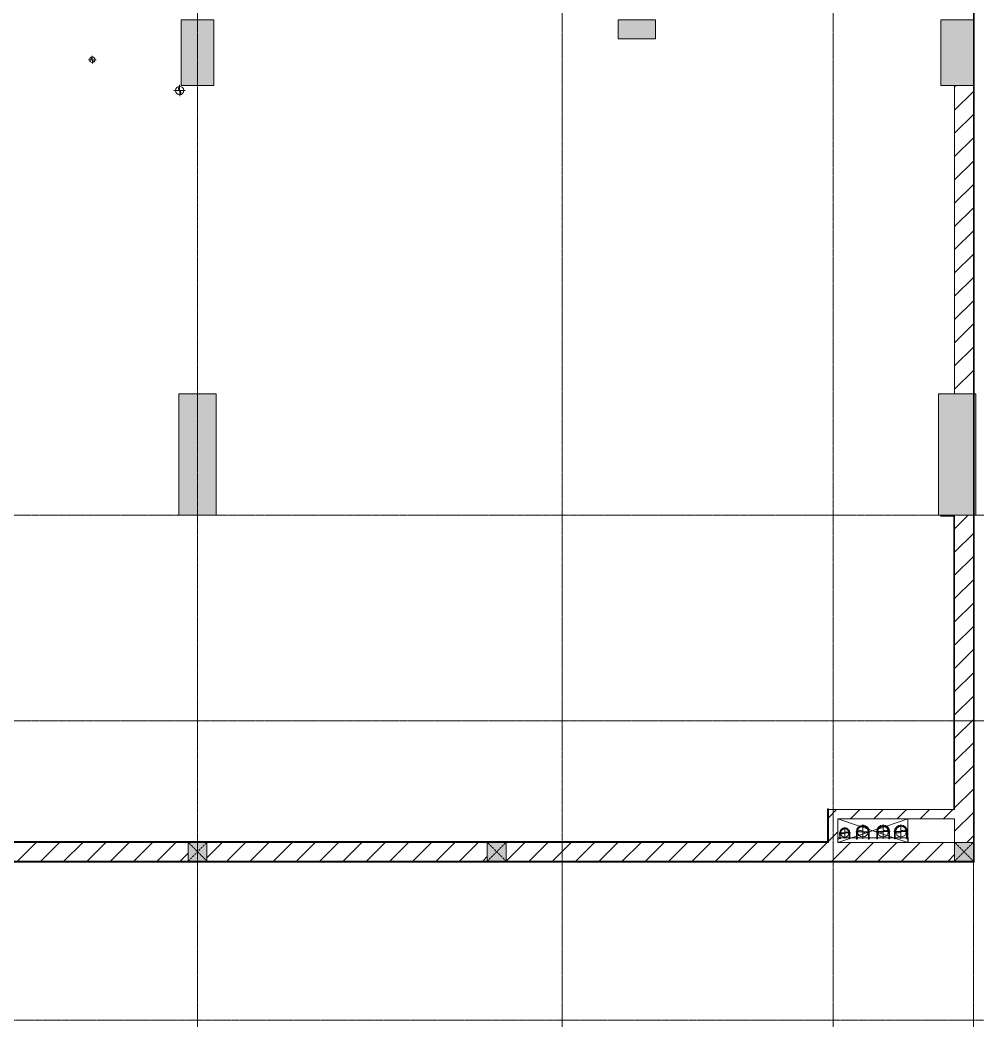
# Model space of a CAD drawing. Header units: millimetres. Extents: x 5356 to 209803, y -16346 to 109894.
# Drawn here: x 106253 to 116502, y 33837 to 44537 of the extents above; entities that cross this region are included whole.
import ezdxf

# ---------------------------------------------------------------- set-up
doc = ezdxf.new("R2010")
doc.units = ezdxf.units.MM
for name, pattern in [('Dash', [6, 3, -3]), ('Grid Line', [22.225, 12.7, -3.175, 3.175, -3.175]), ('IMPORT-CENTER _3_', [10.16, 6.35, -1.27, 1.27, -1.27])]:
    doc.linetypes.add(name, pattern=pattern)
for name, color, linetype, lineweight in [('0-1', 7, 'Continuous', 5), ('0-2', 9, 'Continuous', 9), ('A-FLOR', 192, 'Continuous', 9), ('A-WALL', 113, 'Continuous', 9), ('A-WALL-3', 113, 'Continuous', 18), ('A-WALL-PATT-3', 111, 'Continuous', 9), ('G-IMPT', 8, 'Continuous', 9), ('G-IMPT-2', 8, 'IMPORT-CENTER _3_', 9), ('I-WALL-3', 2, 'Continuous', 18), ('M-EQPM', 50, 'Continuous', 9), ('S-COLS', 52, 'Continuous', 9), ('S-COLS-1', 254, 'Continuous', 5), ('S-COLS-2', 253, 'Continuous', 18), ('S-COLS-4', 52, 'Continuous', 18), ('S-COLS-5', 52, 'Dash', 9), ('S-COLS-HDLN', 52, 'Dash', 9), ('S-GRID-1', 1, 'Grid Line', 9)]:
    doc.layers.add(name, color=color, linetype=linetype, lineweight=lineweight)
pattern_1 = [(45, (0, 0), (-124.4508, 124.4508), [])]
pattern_2 = [(45, (0, 0), (-116.67262, 116.67262), [])]

# ---------------------------------------------------------------- blocks, each defined once
blk = doc.blocks.new('NCV_TKTC_KET CAU_rvt-1-TKCS_MB ĐỊNH VỊ MỐC TỌA ĐỘ CÔNG TRÌNH')
at = {"layer": 'S-COLS-1'}
for points in [[(107978, 43837), (108328, 43837), (108328, 44537), (107978, 44537)], [(112653, 44337), (113053, 44337), (113053, 44537), (112653, 44537)], [(116103, 43837), (116453, 43837), (116453, 44537), (116103, 44537)], [(107953, 39237), (108353, 39237), (108353, 40537), (107953, 40537)], [(116478, 39237), (116478, 40537), (116078, 40537), (116078, 39237)]]:
    blk.add_hatch(color=256, dxfattribs=at).paths.add_polyline_path(points)
at = {"layer": 'S-COLS-2'}
for p, q in [((108328, 44537), (107978, 44537)), ((107978, 44537), (107978, 43837)), ((108328, 43837), (108328, 44537)), ((112653, 44537), (112653, 44337)), ((113053, 44537), (112653, 44537)), ((113053, 44337), (113053, 44537)), ((116453, 44537), (116103, 44537)), ((116103, 44537), (116103, 43837)), ((116453, 43837), (116453, 44537)), ((112653, 44337), (113053, 44337)), ((107978, 43837), (108328, 43837)), ((116103, 43837), (116453, 43837)), ((108353, 40537), (107953, 40537)), ((107953, 40537), (107953, 39237)), ((108353, 39237), (108353, 40537)), ((116478, 40537), (116078, 40537)), ((116078, 40537), (116078, 39237)), ((116478, 39237), (116478, 40537)), ((107953, 39237), (108353, 39237)), ((116078, 39237), (116478, 39237))]:
    blk.add_line(p, q, dxfattribs=at)
blk = doc.blocks.new('TKTC_XREF_251221_MB TANG 1 - TKTC_XREF_260130_MB TANG 1_dwg_$cc-4202114-TKCS_MB ĐỊNH VỊ MỐC TỌA ĐỘ CÔNG TRÌNH')
at = {"layer": 'G-IMPT'}
blk.add_circle((0, 0), 0.5, dxfattribs=at)
for centre, radius, start, end in [((0, 0), 0.5, 90, 270), ((0.188, 0.25), 0.313, 126.8699, 233.1301), ((-0.188, -0.25), 0.313, 306.8699, 53.1301)]:
    blk.add_arc(centre, radius, start, end, dxfattribs=at)
at = {"layer": 'G-IMPT-2'}
for p, q in [((-0.673, 0), (0.673, 0)), ((0, -0.673), (0, 0.673))]:
    blk.add_line(p, q, dxfattribs=at)
blk = doc.blocks.new('TKTC_XREF_251221_MB TANG 1 - TKTC_XREF_260130_MB TANG 1_dwg_CUM U_DN100-4202115-TKCS_MB ĐỊNH VỊ MỐC TỌA ĐỘ CÔNG TRÌNH')
at = {"layer": 'G-IMPT'}
blk.add_hatch(color=256, dxfattribs=at).paths.add_polyline_path([(0, -61), (0, -57), (15, -55), (28, -49), (40, -40), (49, -28), (55, -15), (57, 0), (55, 15), (49, 28), (40, 40), (28, 49), (15, 55), (0, 57), (0, 61), (16, 59), (36, 49), (43, 43), (53, 30), (59, 16), (61, 0), (59, -16), (53, -30), (43, -43), (30, -53), (16, -59)])
for p, q in [((-79, 67), (-79, 63)), ((-77, 67), (-77, 63)), ((-75, 67), (-75, 63)), ((-73, 69), (-73, 61)), ((-67, 68), (-72, 68)), ((-67, 62), (-72, 62)), ((-65, 69), (0, 69)), ((-79, -63), (-79, -67)), ((-77, -63), (-77, -67)), ((-75, -63), (-75, -67)), ((-73, -61), (-73, -69)), ((-67, -62), (-72, -62)), ((-67, -68), (-72, -68)), ((-65, -69), (0, -69))]:
    blk.add_line(p, q, dxfattribs=at)
at = {"layer": 'G-IMPT', "flags": 128}
for points in [[(-73, 68), (-78, 68), (-78, 62), (-73, 62)], [(-72, 59), (-67, 59), (-67, 71), (-72, 71)], [(-67, 71), (-67, 73), (-65, 73), (-65, 57), (-67, 57), (-67, 59)], [(-65, 61), (0, 61), (0, 57)], [(-73, -62), (-78, -62), (-78, -68), (-73, -68)], [(-72, -71), (-67, -71), (-67, -59), (-72, -59)], [(-67, -59), (-67, -57), (-65, -57), (-65, -73), (-67, -73), (-67, -71)], [(-65, -61), (0, -61), (0, -57)]]:
    blk.add_lwpolyline(points, dxfattribs=at)
at = {"layer": 'G-IMPT'}
for centre, radius, start, end in [((-78, 67), 0.96, 90, 180), ((-78, 63), 0.96, 180, 270), ((-71, 69), 1.56, 112.6199, 247.3801), ((-68, 65), 4.8, 143.1301, 216.8699), ((-71, 61), 1.56, 112.6199, 247.3801), ((0, 0), 69, 270, 90), ((0, 0), 61, 270, 90), ((0, 0), 57, 270, 90), ((-78, -63), 0.96, 90, 180), ((-78, -67), 0.96, 180, 270), ((-71, -61), 1.56, 112.6199, 247.3801), ((-68, -65), 4.8, 143.1301, 216.8699), ((-71, -69), 1.56, 112.6199, 247.3801)]:
    blk.add_arc(centre, radius, start, end, dxfattribs=at)
blk = doc.blocks.new('TKTC_XREF_251221_MB TANG 1 - TKTC_XREF_260130_MB TANG 1_dwg_$cc-4202117-TKCS_MB ĐỊNH VỊ MỐC TỌA ĐỘ CÔNG TRÌNH')
at = {"layer": 'G-IMPT'}
blk.add_circle((0, 0), 0.5, dxfattribs=at)
for centre, radius, start, end in [((0, 0), 0.5, 90, 270), ((0.19, 0.25), 0.313, 126.8699, 233.1301), ((-0.19, -0.25), 0.313, 306.8699, 53.1301)]:
    blk.add_arc(centre, radius, start, end, dxfattribs=at)
at = {"layer": 'G-IMPT-2'}
for p, q in [((-0.67, 0), (0.67, 0)), ((0, -0.67), (0, 0.67))]:
    blk.add_line(p, q, dxfattribs=at)
blk = doc.blocks.new('TKTC_XREF_251221_MB TANG 1 - TKTC_XREF_260130_MB TANG 1_dwg_$cc-V192-TKCS_MB ĐỊNH VỊ MỐC TỌA ĐỘ CÔNG TRÌNH')
at = {"layer": 'G-IMPT'}
blk.add_circle((0, 0), 0.5, dxfattribs=at)
for centre, radius, start, end in [((0, 0), 0.5, 90, 270), ((0.188, 0.25), 0.313, 126.8699, 233.1301), ((-0.188, -0.25), 0.313, 306.8699, 53.1301)]:
    blk.add_arc(centre, radius, start, end, dxfattribs=at)
at = {"layer": 'G-IMPT-2'}
for p, q in [((-0.673, 0), (0.673, 0)), ((0, -0.673), (0, 0.673))]:
    blk.add_line(p, q, dxfattribs=at)
blk = doc.blocks.new('TKTC_XREF_251221_MB TANG 1 - TKTC_XREF_260130_MB TANG 1_dwg_CUM U_DN100-4202112-TKCS_MB ĐỊNH VỊ MỐC TỌA ĐỘ CÔNG TRÌNH')
at = {"layer": 'G-IMPT'}
blk.add_hatch(color=256, dxfattribs=at).paths.add_polyline_path([(0, 61), (0, 57), (15, 55), (28, 49), (40, 40), (49, 28), (55, 15), (57, 0), (55, -15), (49, -29), (40, -40), (28, -49), (15, -55), (0, -57), (0, -61), (16, -59), (30, -53), (43, -43), (53, -31), (59, -16), (61, 0), (59, 16), (53, 30), (43, 43), (30, 53), (16, 59)])
for p, q in [((-79, 67), (-79, 63)), ((-77, 67), (-77, 63)), ((-75, 67), (-75, 63)), ((-73, 69), (-73, 61)), ((-67, 68), (-72, 68)), ((-67, 62), (-72, 62)), ((-65, 69), (0, 69)), ((-79, -63), (-79, -67)), ((-77, -63), (-77, -67)), ((-75, -63), (-75, -67)), ((-73, -61), (-73, -69)), ((-67, -62), (-72, -62)), ((-67, -68), (-72, -68)), ((-65, -69), (0, -69))]:
    blk.add_line(p, q, dxfattribs=at)
at = {"layer": 'G-IMPT', "flags": 128}
for points in [[(-73, 68), (-78, 68), (-78, 62), (-73, 62)], [(-72, 59), (-67, 59), (-67, 71), (-72, 71)], [(-67, 71), (-67, 73), (-65, 73), (-65, 57), (-67, 57), (-67, 59)], [(-65, 61), (0, 61), (0, 57)], [(-73, -62), (-78, -62), (-78, -68), (-73, -68)], [(-72, -71), (-67, -71), (-67, -59), (-72, -59)], [(-67, -59), (-67, -57), (-65, -57), (-65, -73), (-67, -73), (-67, -71)], [(-65, -61), (0, -61), (0, -57)]]:
    blk.add_lwpolyline(points, dxfattribs=at)
at = {"layer": 'G-IMPT'}
for centre, radius, start, end in [((-78, 67), 0.96, 90, 180), ((-78, 63), 0.96, 180, 270), ((-71, 69), 1.56, 112.6199, 247.3801), ((-68, 65), 4.8, 143.1301, 216.8699), ((-71, 61), 1.56, 112.6199, 247.3801), ((0, 0), 69, 270, 90), ((0, 0), 61, 270, 90), ((0, 0), 57, 270, 90), ((-78, -63), 0.96, 90, 180), ((-78, -67), 0.96, 180, 270), ((-71, -61), 1.56, 112.6199, 247.3801), ((-68, -65), 4.8, 143.1301, 216.8699), ((-71, -69), 1.56, 112.6199, 247.3801)]:
    blk.add_arc(centre, radius, start, end, dxfattribs=at)
blk = doc.blocks.new('TKTC_XREF_251221_MB TANG 1 - TKTC_XREF_260130_MB TANG 1_dwg_$cc-V293-TKCS_MB ĐỊNH VỊ MỐC TỌA ĐỘ CÔNG TRÌNH')
at = {"layer": 'G-IMPT'}
blk.add_circle((0, 0), 0.5, dxfattribs=at)
for centre, radius, start, end in [((0, 0), 0.5, 90, 270), ((0.188, 0.25), 0.313, 126.8699, 233.1301), ((-0.188, -0.25), 0.313, 306.8699, 53.1301)]:
    blk.add_arc(centre, radius, start, end, dxfattribs=at)
at = {"layer": 'G-IMPT-2'}
for p, q in [((-0.673, 0), (0.673, 0)), ((0, -0.673), (0, 0.673))]:
    blk.add_line(p, q, dxfattribs=at)
blk = doc.blocks.new('TKTC_XREF_251221_MB TANG 1 - TKTC_XREF_260130_MB TANG 1_dwg-4202109-TKCS_MB ĐỊNH VỊ MỐC TỌA ĐỘ CÔNG TRÌNH')
at = {"layer": 'G-IMPT', "flags": 128}
blk.add_lwpolyline([(-88148, -365610), (-88147, -365560), (-87397, -365560), (-87398, -365609)], dxfattribs=at)
for name, p, xscale, yscale, zscale, rotation in [('TKTC_XREF_251221_MB TANG 1 - TKTC_XREF_260130_MB TANG 1_dwg_$cc-4202114-TKCS_MB ĐỊNH VỊ MỐC TỌA ĐỘ CÔNG TRÌNH', (-96125, -357235), 60.00000000003408, 60.00000000003408, 60.00000000003408, 0.30471752172637), ('TKTC_XREF_251221_MB TANG 1 - TKTC_XREF_260130_MB TANG 1_dwg_$cc-4202114-TKCS_MB ĐỊNH VỊ MỐC TỌA ĐỘ CÔNG TRÌNH', (-95191, -357565), 90.00000000005114, 90.00000000005114, 90.00000000005114, 0.304717521727566), ('TKTC_XREF_251221_MB TANG 1 - TKTC_XREF_260130_MB TANG 1_dwg_$cc-4202117-TKCS_MB ĐỊNH VỊ MỐC TỌA ĐỘ CÔNG TRÌNH', (-88075, -365507), 90.0000000000512, 90.0000000000512, 90.0000000000512, 270.3740267799376), ('TKTC_XREF_251221_MB TANG 1 - TKTC_XREF_260130_MB TANG 1_dwg_CUM U_DN100-4202112-TKCS_MB ĐỊNH VỊ MỐC TỌA ĐỘ CÔNG TRÌNH', (-87881, -365495), 0.9974999999999965, 0.9974999999999965, 0.9974999999999965, 90.00099133865194), ('TKTC_XREF_251221_MB TANG 1 - TKTC_XREF_260130_MB TANG 1_dwg_$cc-4202114-TKCS_MB ĐỊNH VỊ MỐC TỌA ĐỘ CÔNG TRÌNH', (-87665, -365494), 113.7150000000093, 113.7150000000093, 113.7150000000093, 269.9990086637467), ('TKTC_XREF_251221_MB TANG 1 - TKTC_XREF_260130_MB TANG 1_dwg_CUM U_DN100-4202112-TKCS_MB ĐỊNH VỊ MỐC TỌA ĐỘ CÔNG TRÌNH', (-87664, -365494), 0.9975000000000006, 0.9975000000000006, 0.9975000000000006, 90.00099133829464), ('TKTC_XREF_251221_MB TANG 1 - TKTC_XREF_260130_MB TANG 1_dwg_$cc-V293-TKCS_MB ĐỊNH VỊ MỐC TỌA ĐỘ CÔNG TRÌNH', (-87474, -365494), 113.7150000000093, 113.7150000000093, 113.7150000000093, 269.9990086637467), ('TKTC_XREF_251221_MB TANG 1 - TKTC_XREF_260130_MB TANG 1_dwg_CUM U_DN100-4202112-TKCS_MB ĐỊNH VỊ MỐC TỌA ĐỘ CÔNG TRÌNH', (-87474, -365494), 0.9975000000000006, 0.9975000000000006, 0.9975000000000006, 90.00099133829464)]:
    blk.add_blockref(name, p, dxfattribs=dict(xscale=xscale, yscale=yscale, zscale=zscale, rotation=rotation))
at = {"extrusion": (0, 0, -1)}
for name, p, xscale, yscale, zscale, rotation in [('TKTC_XREF_251221_MB TANG 1 - TKTC_XREF_260130_MB TANG 1_dwg_CUM U_DN100-4202115-TKCS_MB ĐỊNH VỊ MỐC TỌA ĐỘ CÔNG TRÌNH', (88075, -365509), 0.7894736842105242, 0.7894736842105242, -0.7894736842105241, 89.62597321846799), ('TKTC_XREF_251221_MB TANG 1 - TKTC_XREF_260130_MB TANG 1_dwg_$cc-V192-TKCS_MB ĐỊNH VỊ MỐC TỌA ĐỘ CÔNG TRÌNH', (87881, -365495), 113.7150000000092, 113.7150000000092, -113.7150000000092, 269.9990086637472)]:
    blk.add_blockref(name, p, dxfattribs=dict(at, xscale=xscale, yscale=yscale, zscale=zscale, rotation=rotation))
blk = doc.blocks.new('TKTC_XREF_251221_MB TANG 1 - TKTC_XREF_251221_MB TANG 1-2038492-TKCS_MB ĐỊNH VỊ MỐC TỌA ĐỘ CÔNG TRÌNH')
blk.add_blockref('TKTC_XREF_251221_MB TANG 1 - TKTC_XREF_260130_MB TANG 1_dwg-4202109-TKCS_MB ĐỊNH VỊ MỐC TỌA ĐỘ CÔNG TRÌNH', (169499, 384110))
blk = doc.blocks.new('G1_SOF - BO TRU - 200x200-3050151-TKCS_MB ĐỊNH VỊ MỐC TỌA ĐỘ CÔNG TRÌNH')
at = {"layer": 'S-COLS-HDLN'}
for p, q in [((-100, 100), (100, -100)), ((100, 100), (-100, -100))]:
    blk.add_line(p, q, dxfattribs=at)

msp = doc.modelspace()

# ---------------------------------------------------------------- hatches: boundary and pattern name
at = {"layer": 'A-WALL-PATT-3'}
h = msp.add_hatch(dxfattribs=at)
h.set_pattern_fill('FP_8', color=256, style=0, pattern_type=2)
h.set_pattern_definition(pattern_2)
h.paths.add_polyline_path([(116462.6, 35537.4), (116462.6, 46046.9), (116452.6, 46046.9), (116452.6, 35537.4)])
h = msp.add_hatch(dxfattribs=at)
h.set_pattern_fill('FP_1', color=256, style=0, pattern_type=2)
h.set_pattern_definition(pattern_1)
h.paths.add_polyline_path([(116252.6, 40535.7), (116452.6, 40535.7), (116452.6, 43837), (116252.6, 43837), (116252.6, 42829.4)])
h = msp.add_hatch(dxfattribs=at)
h.set_pattern_fill('FP_8', color=256, style=0, pattern_type=2)
h.set_pattern_definition(pattern_2)
h.paths.add_polyline_path([(116252.6, 39226.9), (116252.6, 39236.9), (116102.6, 39236.9), (116102.6, 39226.9), (116242.6, 39226.9)])
h = msp.add_hatch(dxfattribs=at)
h.set_pattern_fill('FP_8', color=256, style=0, pattern_type=2)
h.set_pattern_definition(pattern_2)
h.paths.add_polyline_path([(116242.6, 36087.8), (116252.6, 36087.8), (116252.6, 39226.9), (116242.6, 39226.9), (116242.6, 36097.8)])
h = msp.add_hatch(dxfattribs=at)
h.set_pattern_fill('FP_1', color=256, style=0, pattern_type=2)
h.set_pattern_definition(pattern_1)
h.paths.add_polyline_path([(116452.6, 35737.4), (116452.6, 39236.9), (116252.6, 39236.9), (116252.6, 35737.4)])
h = msp.add_hatch(dxfattribs=at)
h.set_pattern_fill('FP_8', color=256, style=0, pattern_type=2)
h.set_pattern_definition(pattern_2)
h.paths.add_polyline_path([(114892.6, 35737.4), (114902.6, 35737.4), (114902.6, 36097.8), (114892.6, 36097.8), (114892.6, 35747.4)])
h = msp.add_hatch(dxfattribs=at)
h.set_pattern_fill('FP_1', color=256, style=0, pattern_type=2)
h.set_pattern_definition(pattern_1)
h.paths.add_polyline_path([(114902.6, 35737.4), (115002.6, 35737.4), (115002.6, 36087.8), (114902.6, 36087.8), (114902.6, 35925.6)])
h = msp.add_hatch(dxfattribs=at)
h.set_pattern_fill('FP_1', color=256, style=0, pattern_type=2)
h.set_pattern_definition(pattern_1)
h.paths.add_polyline_path([(116252.6, 35987.8), (116252.6, 36087.8), (115002.6, 36087.8), (115002.6, 35987.8), (115505.9, 35987.8)])
h = msp.add_hatch(dxfattribs=at)
h.set_pattern_fill('FP_8', color=256, style=0, pattern_type=2)
h.set_pattern_definition(pattern_2)
h.paths.add_polyline_path([(114295.4, 35737.4), (114892.6, 35737.4), (114892.6, 35747.4), (100052.6, 35747.4), (100052.6, 35737.4), (111874.6, 35737.4)])
h = msp.add_hatch(dxfattribs=at)
h.set_pattern_fill('FP_1', color=256, style=0, pattern_type=2)
h.set_pattern_definition(pattern_1)
h.paths.add_polyline_path([(116111.1, 35537.4), (116252.6, 35537.4), (116252.6, 35737.4), (111452.6, 35737.4), (111452.6, 35537.4), (115505.9, 35537.4)])
h.paths.add_polyline_path([(108052.6, 35537.4), (108052.6, 35737.4), (104412.6, 35737.4), (104412.6, 35537.4), (107032.8, 35537.4)])
h.paths.add_polyline_path([(104212.6, 35537.4), (104212.6, 35737.4), (100052.6, 35737.4), (100052.6, 35537.4), (102191.1, 35537.4)])
h.paths.add_polyline_path([(108252.6, 35537.4), (111252.6, 35537.4), (111252.6, 35737.4), (108252.6, 35737.4)])
h.paths.add_polyline_path([(99852.6, 35537.4), (99852.6, 35737.4), (95052.4, 35737.4), (95052.4, 35537.4), (99770.2, 35537.4)])
h.paths.add_polyline_path([(91852.6, 35537.4), (93612.4, 35537.4), (93612.4, 35737.4), (91852.6, 35737.4)])
h.paths.add_polyline_path([(94702.4, 35537.4), (94852.4, 35537.4), (94852.4, 35737.4), (94702.4, 35737.4), (94702.4, 35697.4)])
h = msp.add_hatch(dxfattribs=at)
h.set_pattern_fill('FP_8', color=256, style=0, pattern_type=2)
h.set_pattern_definition(pattern_2)
h.paths.add_polyline_path([(115505.9, 35527.4), (116462.6, 35527.4), (116462.6, 35537.4), (104422.6, 35537.4), (104422.6, 35527.4), (114900.6, 35527.4)])
at = {"layer": 'S-COLS-1'}
for points in [[(108052.6, 35537.4), (108252.6, 35537.4), (108252.6, 35737.4), (108052.6, 35737.4)], [(111252.6, 35537.4), (111452.6, 35537.4), (111452.6, 35737.4), (111252.6, 35737.4)], [(116252.6, 35537.4), (116452.6, 35537.4), (116452.6, 35737.4), (116252.6, 35737.4)]]:
    msp.add_hatch(color=256, dxfattribs=at).paths.add_polyline_path(points)

# ---------------------------------------------------------------- linework, layer by layer
at = {"layer": '0-2'}
for p, q in [((115245.3, 35906.7), (115002.6, 35987.8)), ((115752.6, 35987.8), (115512.2, 35907.5)), ((115434.7, 35881.7), (115002.6, 35737.4)), ((115251.1, 35904.8), (115245.3, 35906.7)), ((115318.8, 35882.2), (115251.1, 35904.8)), ((115752.6, 35737.4), (115324.5, 35880.3)), ((115439.4, 35883.2), (115436.1, 35882.1)), ((115505.9, 35905.4), (115440.5, 35883.6)), ((115512.2, 35907.5), (115506.5, 35905.6))]:
    msp.add_line(p, q, dxfattribs=at)
at = {"layer": 'A-FLOR'}
msp.add_line((115752.6, 35987.8), (115752.6, 35737.4), dxfattribs=at)
at = {"layer": 'A-WALL'}
for p, q in [((116252.6, 36087.8), (115002.6, 36087.8)), ((108052.6, 35537.4), (108052.6, 35737.4)), ((108252.6, 35737.4), (108252.6, 35537.4)), ((111252.6, 35537.4), (111252.6, 35737.4)), ((111452.6, 35737.4), (111452.6, 35537.4)), ((111452.6, 35737.4), (114902.6, 35737.4)), ((116252.6, 35537.4), (116252.6, 35737.4)), ((116252.6, 35737.4), (116452.6, 35737.4)), ((104422.6, 35537.4), (108052.6, 35537.4))]:
    msp.add_line(p, q, dxfattribs=at)
at = {"layer": 'A-WALL-3'}
for p, q in [((116252.6, 43837), (116252.6, 40535.7)), ((116452.6, 43837), (116252.6, 43837)), ((116252.6, 40535.7), (116452.6, 40535.7)), ((116252.6, 39236.9), (116252.6, 36087.8)), ((116452.6, 39236.9), (116252.6, 39236.9)), ((115002.6, 36087.8), (114902.6, 36087.8)), ((114902.6, 36087.8), (114902.6, 35737.4)), ((115002.6, 35737.4), (115002.6, 35987.8)), ((115002.6, 35987.8), (116252.6, 35987.8)), ((116252.6, 35987.8), (116252.6, 35737.4)), ((116252.6, 35737.4), (115002.6, 35737.4))]:
    msp.add_line(p, q, dxfattribs=at)
at = {"layer": 'I-WALL-3'}
for p, q in [((116452.6, 46036.9), (116452.6, 35537.4)), ((116462.6, 35527.4), (116462.6, 46046.9)), ((116252.6, 39236.9), (116102.6, 39236.9)), ((116102.6, 39226.9), (116242.6, 39226.9)), ((116242.6, 39226.9), (116242.6, 36097.8)), ((116252.6, 36087.8), (116252.6, 39236.9)), ((114892.6, 36097.8), (114892.6, 35747.4)), ((114902.6, 36097.8), (114892.6, 36097.8)), ((114902.6, 35737.4), (114902.6, 36087.8)), ((114892.6, 35747.4), (100062.6, 35747.4)), ((100052.6, 35737.4), (111452.6, 35737.4)), ((104422.6, 35527.4), (116462.6, 35527.4)), ((116452.6, 35537.4), (108052.6, 35537.4))]:
    msp.add_line(p, q, dxfattribs=at)
at = {"layer": 'S-COLS'}
for p, q in [((108052.6, 35737.4), (108052.6, 35537.4)), ((108252.6, 35537.4), (108252.6, 35737.4)), ((111252.6, 35737.4), (111252.6, 35537.4)), ((111452.6, 35537.4), (111452.6, 35737.4)), ((116452.6, 35737.4), (116252.6, 35737.4)), ((116252.6, 35737.4), (116252.6, 35537.4))]:
    msp.add_line(p, q, dxfattribs=at)
at = {"layer": 'S-COLS-4'}
for p, q in [((108252.6, 35737.4), (108052.6, 35737.4)), ((111452.6, 35737.4), (111252.6, 35737.4)), ((116452.6, 35537.4), (116452.6, 35737.4)), ((108052.6, 35537.4), (108252.6, 35537.4)), ((111252.6, 35537.4), (111452.6, 35537.4)), ((116252.6, 35537.4), (116452.6, 35537.4))]:
    msp.add_line(p, q, dxfattribs=at)
at = {"layer": 'S-GRID-1'}
for p, q in [((108152.6, 20960.6), (108152.6, 80482.7)), ((112052.6, 20960.6), (112052.6, 80482.7)), ((114952.6, 20960.6), (114952.6, 80482.7)), ((116452.6, 20960.6), (116452.6, 80482.7)), ((131551.8, 39236.9), (29351.8, 39236.9)), ((131551.8, 37036.9), (29351.8, 37036.9)), ((128757.8, 33836.9), (32145.8, 33836.9))]:
    msp.add_line(p, q, dxfattribs=at)

# ---------------------------------------------------------------- block references
at = {"layer": '0-1'}
msp.add_blockref('NCV_TKTC_KET CAU_rvt-1-TKCS_MB ĐỊNH VỊ MỐC TỌA ĐỘ CÔNG TRÌNH', (0, 0), dxfattribs=at)
at = {"layer": 'M-EQPM'}
msp.add_blockref('TKTC_XREF_251221_MB TANG 1 - TKTC_XREF_251221_MB TANG 1-2038492-TKCS_MB ĐỊNH VỊ MỐC TỌA ĐỘ CÔNG TRÌNH', (33652.6, 17236.9), dxfattribs=at)
at = {"layer": 'S-COLS-5'}
for p in [(108152.6, 35637.4), (111352.6, 35637.4), (116352.6, 35637.4)]:
    msp.add_blockref('G1_SOF - BO TRU - 200x200-3050151-TKCS_MB ĐỊNH VỊ MỐC TỌA ĐỘ CÔNG TRÌNH', p, dxfattribs=at)

doc.saveas('drawing.dxf')
